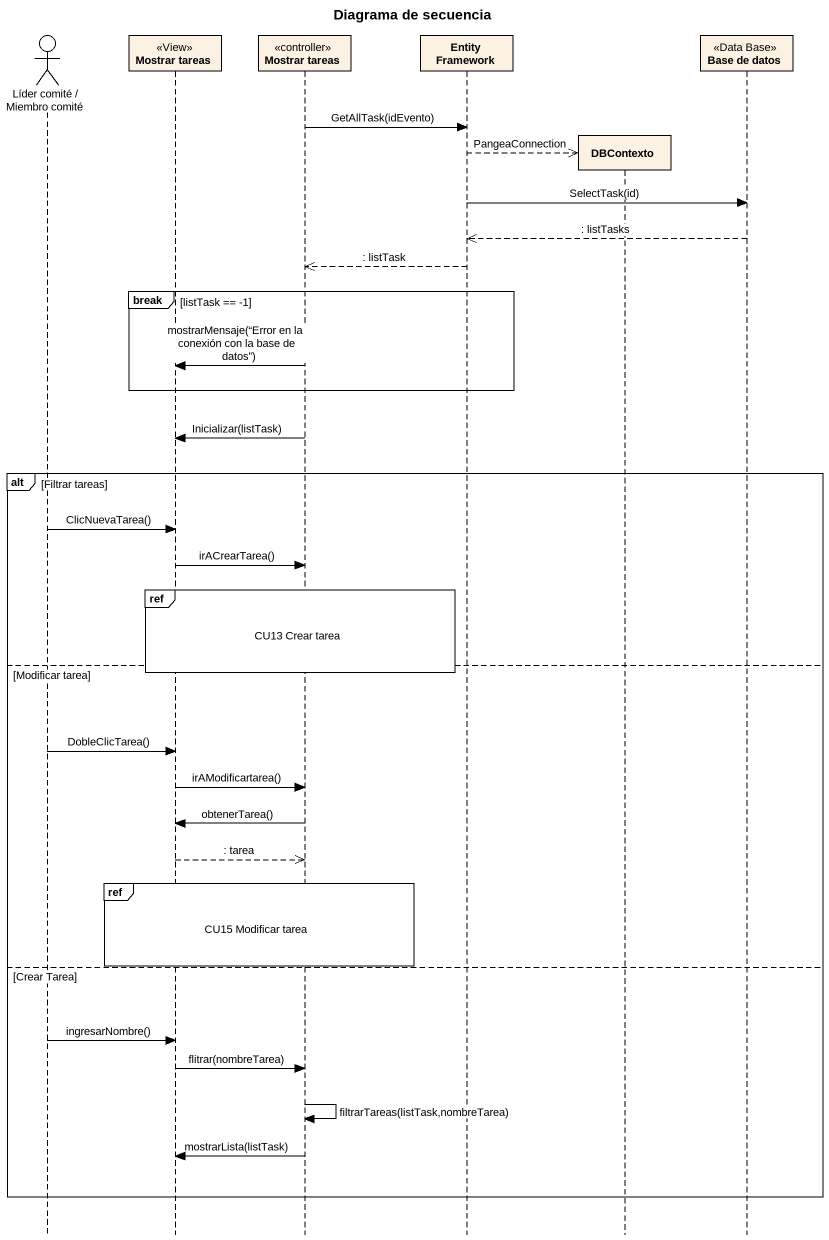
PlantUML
@startuml
title Diagrama de secuencia
hide footbox
actor "Líder comité / Miembro comité" as Líder_comité_Miembro_comité
participant "Mostrar tareas" as Mostrar_tareas <<View>>
participant "Mostrar tareas" as Mostrar_tareas_2 <<controller>>
participant "Entity Framework" as Entity_Framework
participant DBContexto
participant "Base de datos" as Base_de_datos <<Data Base>>

Mostrar_tareas_2 -> Entity_Framework : GetAllTask(idEvento)
Entity_Framework -->> DBContexto ** : PangeaConnection
Entity_Framework -> Base_de_datos : SelectTask(id)
Base_de_datos -->> Entity_Framework : : listTasks
Entity_Framework -->> Mostrar_tareas_2 : : listTask
break listTask == -1
  Mostrar_tareas_2 -> Mostrar_tareas : mostrarMensaje(“Error en la conexión con la base de datos”)
end
Mostrar_tareas_2 -> Mostrar_tareas : Inicializar(listTask)
alt Filtrar tareas
  Líder_comité_Miembro_comité -> Mostrar_tareas : ClicNuevaTarea()
  Mostrar_tareas -> Mostrar_tareas_2 : irACrearTarea()
  ref over Mostrar_tareas, Mostrar_tareas_2 : CU13 Crear tarea
else Modificar tarea
  Líder_comité_Miembro_comité -> Mostrar_tareas : DobleClicTarea()
  Mostrar_tareas -> Mostrar_tareas_2 : irAModificartarea()
  Mostrar_tareas_2 -> Mostrar_tareas : obtenerTarea()
  Mostrar_tareas -->> Mostrar_tareas_2 : : tarea
  ref over Mostrar_tareas, Mostrar_tareas_2 : CU15 Modificar tarea
else Crear Tarea
  Líder_comité_Miembro_comité -> Mostrar_tareas : ingresarNombre()
  Mostrar_tareas -> Mostrar_tareas_2 : flitrar(nombreTarea)
  Mostrar_tareas_2 -> Mostrar_tareas_2 : filtrarTareas(listTask,nombreTarea)
  Mostrar_tareas_2 -> Mostrar_tareas : mostrarLista(listTask)
end
@enduml
